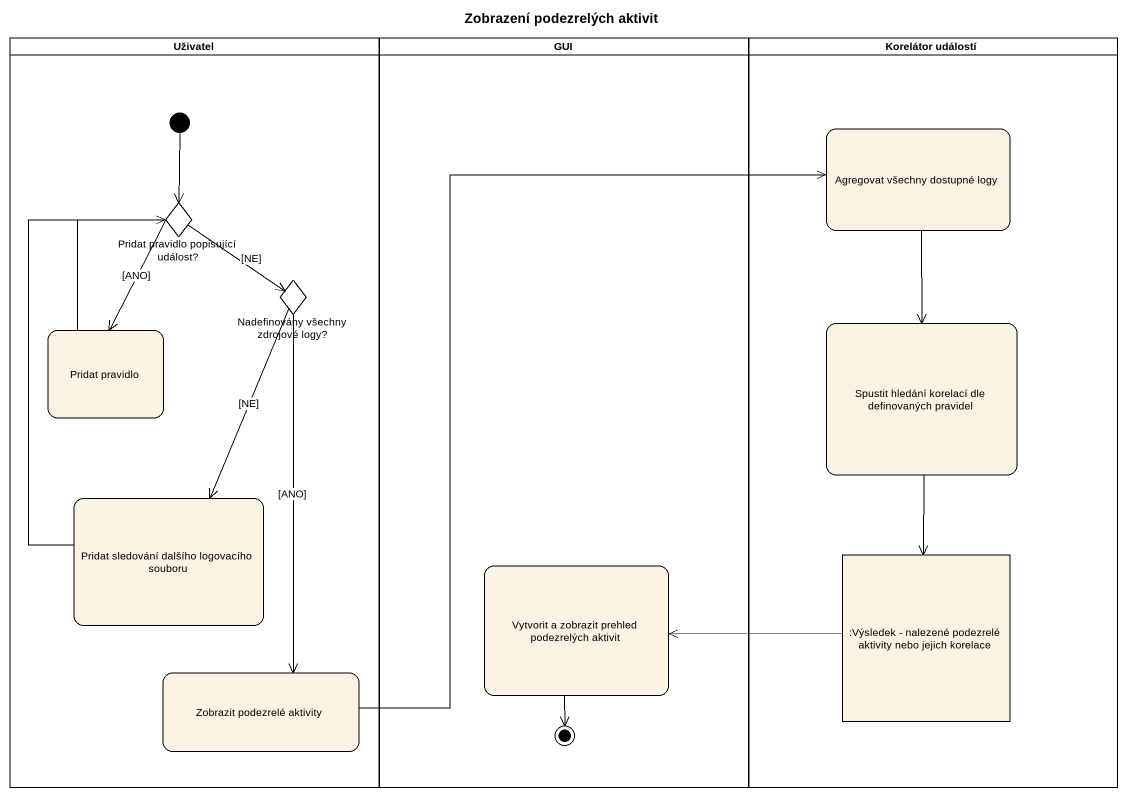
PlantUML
@startuml
title Zobrazení podezrelých aktivit
hide empty description
state Uživatel <<partition>> {
  state "Pridat pravidlo popisující událost?" as Pridat_pravidlo_popisující <<choice>>
  state "Nadefinovány všechny zdrojové logy?" as Nadefinovány_všechny <<choice>>
  state "Pridat pravidlo" as Pridat_pravidlo
  state "Pridat sledování dalšího logovacího souboru" as Pridat_sledování_dalšího
  state "Zobrazit podezrelé aktivity" as Zobrazit_podezrelé_aktivity
  [*] --> Pridat_pravidlo_popisující
}
state GUI <<partition>> {
  state "Vytvorit a zobrazit prehled podezrelých aktivit" as Vytvorit_a_zobrazit_prehled
  Vytvorit_a_zobrazit_prehled --> [*]
}
state "Korelátor událostí" as Korelátor_událostí <<partition>> {
  state "Agregovat všechny dostupné logy" as Agregovat_všechny_dostupné
  state "Spustit hledání korelací dle definovaných pravidel" as Spustit_hledání_korelací
  state ":Výsledek - nalezené podezrelé aktivity nebo jejich korelace" as Výsledek_nalezené_podezrelé <<object>>
}
Agregovat_všechny_dostupné --> Spustit_hledání_korelací
Pridat_pravidlo_popisující --> Nadefinovány_všechny : [NE]
Pridat_pravidlo_popisující --> Pridat_pravidlo : [ANO]
Nadefinovány_všechny --> Pridat_sledování_dalšího : [NE]
Nadefinovány_všechny --> Zobrazit_podezrelé_aktivity : [ANO]
Pridat_pravidlo -up-> Pridat_pravidlo_popisující
Spustit_hledání_korelací --> Výsledek_nalezené_podezrelé
Pridat_sledování_dalšího -up-> Pridat_pravidlo_popisující
Výsledek_nalezené_podezrelé -left-> Vytvorit_a_zobrazit_prehled
Zobrazit_podezrelé_aktivity -up-> Agregovat_všechny_dostupné
@enduml
